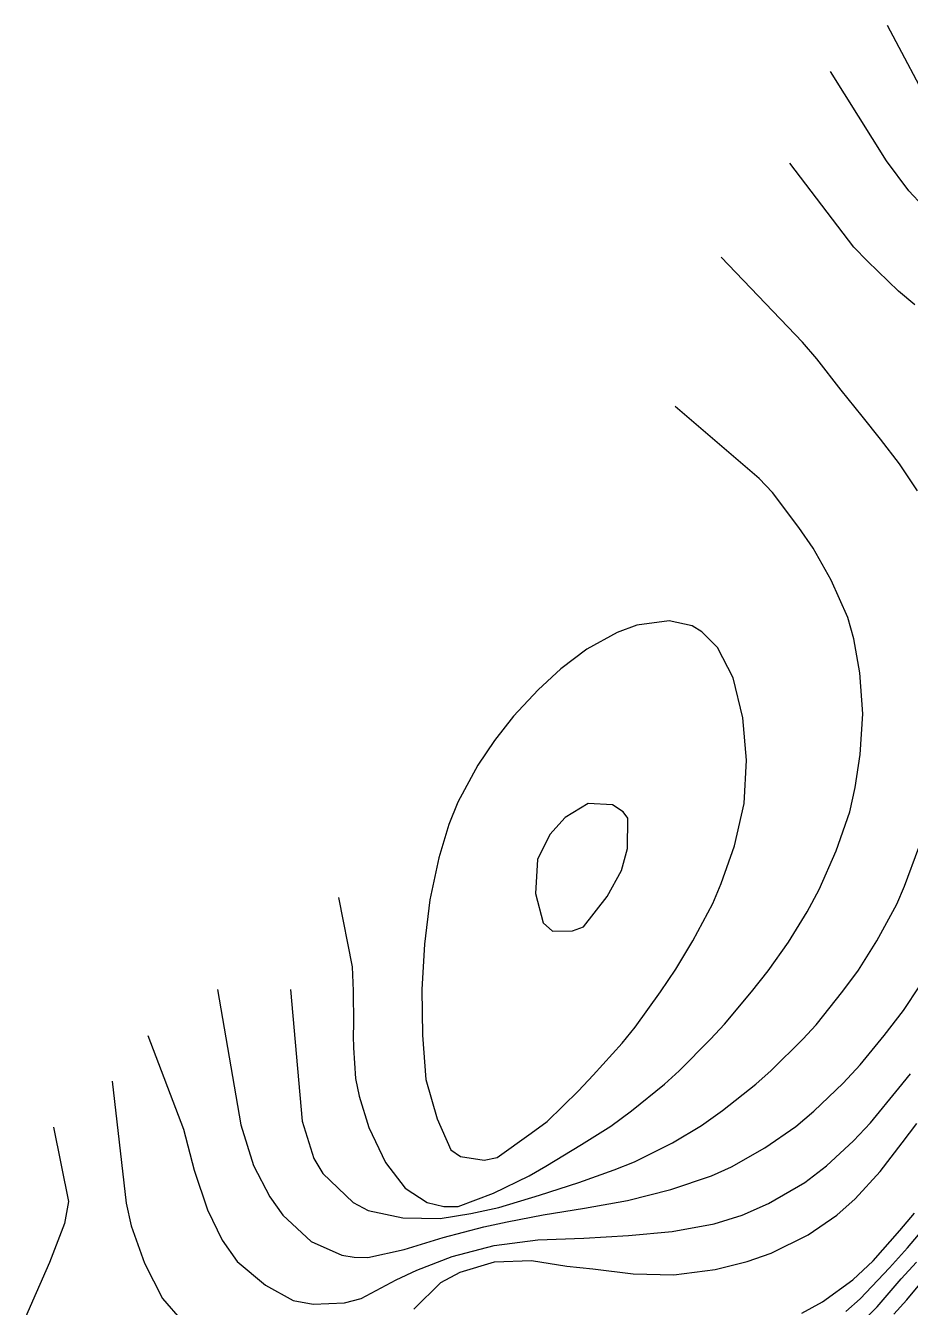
# Model space of a CAD drawing. Header units: feet. Extents: x 333642 to 335017, y 470420 to 471851.
# Drawn here: x 333721.8 to 333818.1, y 471382.9 to 471522.5 of the extents above; entities that cross this region are included whole.
import ezdxf

# ---------------------------------------------------------------- set-up
doc = ezdxf.new("R2010")
doc.units = ezdxf.units.FT
doc.header["$MEASUREMENT"] = 0
doc.layers.add('Contour', color=7, linetype='CONTINUOUS', true_color=0xffffff)

msp = doc.modelspace()

# ---------------------------------------------------------------- linework, layer by layer
at = {"layer": 'Contour', "color": 18, "linetype": 'Continuous', "true_color": 0x000000}
for points, elevation in [([(333820.654299, 471512.982742), (333815.615938, 471522.5)], -22.5), ([(333819.481123, 471502.818387), (333817.93975, 471504.494886), (333815.513865, 471507.75822), (333809.415063, 471517.5)], -23), ([(333818.590668, 471492.082263), (333816.827816, 471493.558638), (333813.416968, 471496.825294), (333811.929145, 471498.382319), (333804.983641, 471507.5)], -23.5), ([(333818.861356, 471471.828645), (333816.928758, 471474.753516), (333814.846699, 471477.443679), (333812.842319, 471479.95052), (333810.58169, 471482.773414), (333807.903728, 471486.203219), (333806.361671, 471488.007802), (333797.5, 471497.274672)], -24), ([(333755.822619, 471427.5), (333757.330844, 471419.973284), (333757.438429, 471417.356045), (333757.462985, 471413.718709), (333757.441741, 471412.444336), (333757.463658, 471411.140741), (333757.671304, 471407.803183), (333758.084607, 471405.887365), (333759.128913, 471402.461254), (333760.948881, 471398.645766), (333763.105662, 471395.849214), (333765.478824, 471394.282692), (333767.285915, 471393.849748), (333768.863457, 471393.868992), (333772.707006, 471395.32302), (333776.581142, 471397.199716), (333778.388714, 471398.232445), (333782.301832, 471400.598229), (333785.491989, 471402.603648), (333787.726279, 471404.289587), (333791.329752, 471407.191715), (333792.936715, 471408.645072), (333796.34861, 471412.099516), (333797.86847, 471413.730613), (333800.807314, 471417.253864), (333802.62425, 471419.528669), (333804.81421, 471422.651343), (333806.868693, 471425.947757), (333808.169767, 471428.404177), (333810.027999, 471432.588205), (333811.509241, 471436.866052), (333812.095919, 471439.505621), (333812.633759, 471443.086314), (333812.920759, 471447.522304), (333812.604095, 471451.975943), (333811.940404, 471455.693984), (333811.289848, 471458.012926), (333809.468451, 471462.101525), (333807.524638, 471465.583156), (333805.967309, 471467.827096), (333803.074174, 471471.634205), (333801.620389, 471473.179548), (333792.5, 471481.006716)], -24.5), ([(333794.342453, 471457.125482), (333791.848467, 471457.655858), (333788.309133, 471457.198663), (333786.186515, 471456.382488), (333782.873302, 471454.588762), (333780.031896, 471452.426482), (333777.58949, 471450.123538), (333774.900704, 471447.255307), (333772.816313, 471444.616603), (333770.994349, 471441.928202), (333768.820778, 471437.901766), (333767.837465, 471435.460635), (333766.756691, 471431.847043), (333765.770321, 471427.251394), (333765.190175, 471422.429888), (333764.90978, 471417.495233), (333764.967469, 471412.522), (333765.355798, 471407.678847), (333766.557474, 471403.419099), (333768.071945, 471400.013392), (333769.120525, 471399.285938), (333771.705201, 471398.901886), (333773.124587, 471399.200387), (333776.820967, 471401.841516), (333778.539177, 471403.110966), (333781.946272, 471406.43906), (333783.544494, 471408.144291), (333786.719421, 471411.664006), (333788.136028, 471413.395189), (333790.908134, 471417.252082), (333792.557019, 471419.699105), (333794.396837, 471422.785966), (333796.591202, 471426.86604), (333797.499267, 471429.025483), (333798.962778, 471433.128405), (333799.994115, 471437.77068), (333800.259464, 471442.485196), (333799.873374, 471447.094344), (333798.797348, 471451.437379), (333797.111703, 471454.757033), (333795.39717, 471456.475881), (333794.342453, 471457.125482)], -25), ([(333786.815417, 471436.86015), (333785.651398, 471437.600937), (333783.00805, 471437.746488), (333780.498207, 471436.232478), (333778.825762, 471434.363814), (333777.486602, 471431.659365), (333777.276813, 471427.947943), (333778.126754, 471424.770891), (333779.145578, 471423.84961), (333781.297393, 471423.891496), (333782.525224, 471424.329597), (333785.101256, 471427.638737), (333786.637929, 471430.464976), (333787.314807, 471432.861675), (333787.32181, 471436.14204), (333786.815417, 471436.86015)], -25.5), ([(333750.60018, 471417.5), (333751.861109, 471403.159145), (333753.149821, 471399.081268), (333754.115642, 471397.449916), (333757.426608, 471394.278878), (333759.071297, 471393.433007), (333762.850678, 471392.615842), (333766.910065, 471392.528295), (333770.228209, 471393.089314), (333773.279904, 471393.744362), (333777.73163, 471395.073054), (333782.013081, 471396.45878), (333785.836411, 471397.8357), (333788.075159, 471398.719176), (333792.20383, 471400.778586), (333795.355812, 471402.663185), (333797.635254, 471404.30247), (333801.278526, 471407.174254), (333802.960822, 471408.669326), (333806.402355, 471412.078069), (333807.831138, 471413.655072), (333810.75488, 471417.310938), (333812.458567, 471419.58871), (333814.437395, 471422.791859), (333816.613139, 471426.802895), (333817.460409, 471428.767819), (333819.006751, 471432.955939)], -24), ([(333742.642212, 471417.5), (333745.200955, 471402.765078), (333746.577515, 471398.304177), (333748.359419, 471394.889309), (333749.75023, 471392.89929), (333752.86015, 471390.047823), (333756.201335, 471388.559525), (333757.542708, 471388.334994), (333759.01022, 471388.285078), (333762.994832, 471389.161331), (333767.233083, 471390.47633), (333771.66084, 471391.639833), (333774.189015, 471392.17382), (333778.111789, 471392.939224), (333782.624669, 471393.660189), (333787.304763, 471394.520661), (333792.006283, 471395.710092), (333796.448289, 471397.192568), (333798.64249, 471398.164273), (333802.244147, 471400.230507), (333805.64096, 471402.582949), (333807.588895, 471404.224498), (333810.768308, 471407.288622), (333812.620016, 471409.284177), (333815.236591, 471412.491657), (333817.34747, 471415.211829), (333819.147136, 471417.888505)], -23.5), ([(333735.057091, 471412.5), (333738.95479, 471402.288621), (333740.099234, 471397.820765), (333741.551605, 471393.478857), (333743.152546, 471390.2003), (333744.804213, 471387.869041), (333747.884039, 471385.284087), (333750.902769, 471383.631174), (333753.066579, 471383.230379), (333756.46427, 471383.369723), (333758.295264, 471383.83998), (333762.090879, 471385.877301), (333764.347357, 471386.908622), (333768.192496, 471388.417818), (333772.781769, 471389.617809), (333777.541264, 471390.218306), (333782.527114, 471390.41043), (333787.416614, 471390.685869), (333792.181535, 471391.133824), (333796.751048, 471391.954948), (333799.777267, 471392.89231), (333802.66444, 471394.187943), (333806.621803, 471396.467006), (333808.976164, 471398.284428), (333811.898553, 471401.006789), (333813.76687, 471402.97279), (333816.834661, 471406.72738), (333818.106933, 471408.320534)], -23), ([(333731.174495, 471407.5), (333732.690435, 471394.201818), (333733.252229, 471391.739251), (333734.710167, 471387.668935), (333736.674574, 471383.844804), (333738.821603, 471381.356724)], -22.5), ([(333724.805499, 471402.5), (333726.443504, 471394.382066), (333725.99849, 471391.995828), (333724.350354, 471387.76824), (333722.91501, 471384.434576), (333721.760116, 471381.801168)], -22), ([(333764.027854, 471382.653905), (333766.954194, 471385.56341), (333769.060383, 471386.699121), (333772.815662, 471387.808047), (333776.833209, 471387.978691), (333780.681067, 471387.359988), (333783.530831, 471387.05851), (333787.910917, 471386.522388), (333792.357051, 471386.412176), (333796.855139, 471386.99257), (333800.342819, 471387.844298), (333802.943367, 471388.771381), (333806.963612, 471390.774873), (333810.086413, 471392.9231), (333812.108141, 471394.688214), (333814.803112, 471397.672461), (333817.211746, 471400.805616), (333818.796792, 471402.878157)], -22.5), ([(333806.295995, 471382.235999), (333808.534605, 471383.471755), (333811.82518, 471385.855248), (333814.066966, 471387.950742), (333816.96513, 471391.246856), (333818.557336, 471393.139293)], -21.5), ([(333811.069555, 471382.422654), (333812.643858, 471383.811997), (333815.824099, 471387.182735), (333817.800363, 471389.35925), (333820.364461, 471392.391538)], -21), ([(333812.045503, 471380.501537), (333814.486492, 471382.92603), (333817.107724, 471385.979668), (333818.788181, 471387.801708)], -20.5), ([(333816.306094, 471382.106463), (333817.70237, 471383.673199), (333820.387794, 471386.912749)], -20)]:
    msp.add_lwpolyline(points, dxfattribs=dict(at, elevation=elevation))

doc.saveas('drawing.dxf')
